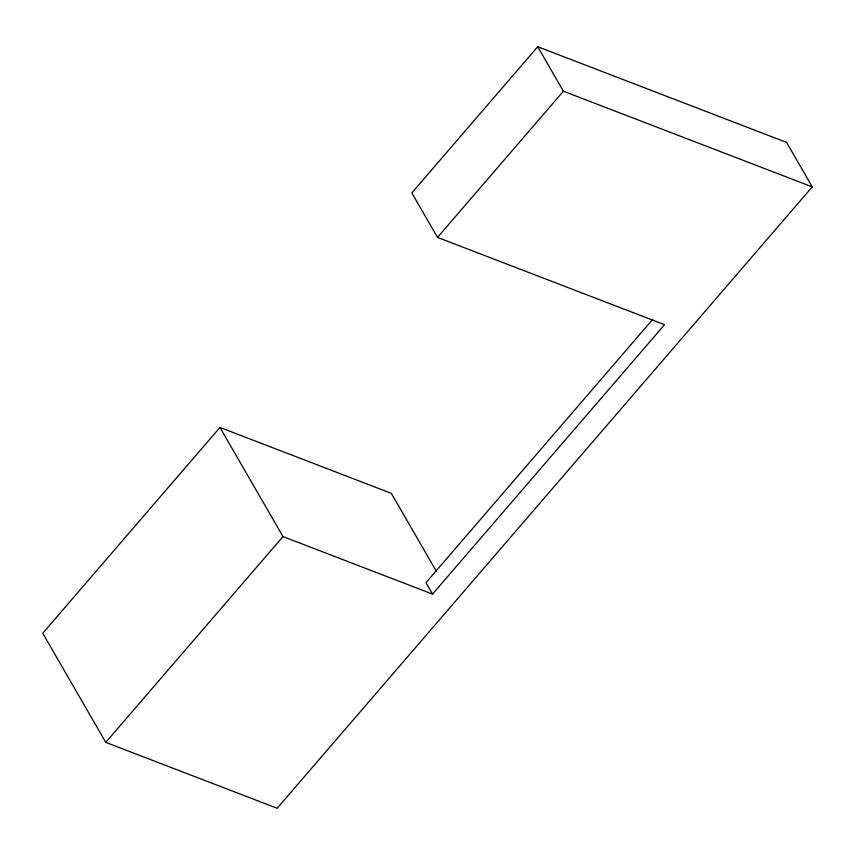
<?xml version="1.0" encoding="UTF-8"?>
<svg xmlns="http://www.w3.org/2000/svg" width="855" height="855" viewBox="0 0 855 855"><rect width="100%" height="100%" fill="white"/><g stroke="black" fill="none" stroke-linecap="round" stroke-linejoin="round"><path stroke-width="1.28" d="M537.72 46.726L411.832 192.92L437.514 237.401L664.538 324.697L432.545 594.097L282.984 536.587L219.97 427.436L42.75 633.224L105.764 742.375L277.148 808.274L812.25 186.892L786.568 142.411L537.72 46.726L563.402 91.207L812.25 186.892M437.514 237.401L563.402 91.207M105.764 742.375L282.984 536.587M652.75 319.364L425.972 582.704L432.545 594.097M219.97 427.436L391.344 493.335L436.499 571.546"/></g></svg>
